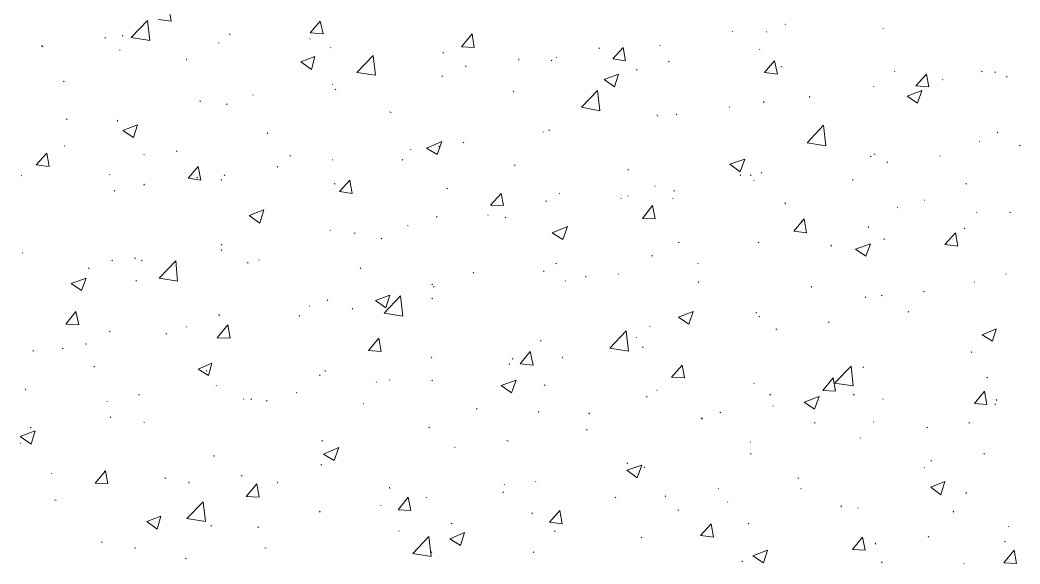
# Model space of a CAD drawing. Header units: millimetres. Extents: x 2928 to 3112, y 1220 to 1280.
# Drawn here: x 2967.337 to 2970.202, y 1244.872 to 1246.43 of the extents above; entities that cross this region are included whole.
import ezdxf

# ---------------------------------------------------------------- set-up
doc = ezdxf.new("R2010")
doc.units = ezdxf.units.MM

msp = doc.modelspace()

# ---------------------------------------------------------------- linework, layer by layer
at = {"color": 92, "linetype": 'Continuous', "lineweight": 13, "true_color": 0x00b800}
for points in [[(2967.77003, 1246.42703), (2967.76336, 1246.46536), (2967.76336, 1246.46536)], [(2967.65503, 1246.38036), (2967.70169, 1246.42869), (2967.70169, 1246.42869)], [(2967.70836, 1246.37203), (2967.70169, 1246.42869), (2967.70169, 1246.42869)], [(2967.73336, 1246.43203), (2967.77003, 1246.42703), (2967.77003, 1246.42703)], [(2968.16837, 1246.39369), (2968.1967, 1246.42703), (2968.1967, 1246.42703)], [(2968.20503, 1246.39036), (2968.1967, 1246.42703), (2968.1967, 1246.42703)], [(2969.53005, 1246.41703), (2969.52839, 1246.41869), (2969.52839, 1246.41869)], [(2967.58169, 1246.37869), (2967.58003, 1246.38036), (2967.58003, 1246.38036)], [(2967.63169, 1246.38369), (2967.63003, 1246.38703), (2967.63003, 1246.38703)], [(2967.65503, 1246.38036), (2967.70836, 1246.37203), (2967.70836, 1246.37203)], [(2967.93836, 1246.38869), (2967.9367, 1246.39036), (2967.9367, 1246.39036)], [(2968.16837, 1246.39369), (2968.20503, 1246.39036), (2968.20503, 1246.39036)], [(2968.60171, 1246.35369), (2968.63171, 1246.39036), (2968.63171, 1246.39036)], [(2968.63837, 1246.35203), (2968.63171, 1246.39036), (2968.63171, 1246.39036)], [(2969.37838, 1246.39703), (2969.37672, 1246.39869), (2969.37672, 1246.39869)], [(2969.47672, 1246.39536), (2969.47505, 1246.39703), (2969.47505, 1246.39703)], [(2969.81006, 1246.40536), (2969.80839, 1246.40703), (2969.80839, 1246.40703)], [(2967.40169, 1246.35369), (2967.39836, 1246.35703), (2967.39836, 1246.35703)], [(2967.9067, 1246.36369), (2967.90503, 1246.36536), (2967.90503, 1246.36536)], [(2968.16837, 1246.37536), (2968.1667, 1246.37703), (2968.1667, 1246.37703)], [(2968.22837, 1246.35036), (2968.2267, 1246.35203), (2968.2267, 1246.35203)], [(2968.60171, 1246.35369), (2968.63837, 1246.35203), (2968.63837, 1246.35203)], [(2968.99671, 1246.34869), (2968.99505, 1246.35036), (2968.99505, 1246.35036)], [(2969.03505, 1246.31869), (2969.06505, 1246.35203), (2969.06505, 1246.35203)], [(2969.07171, 1246.31369), (2969.06505, 1246.35203), (2969.06505, 1246.35203)], [(2969.17172, 1246.35703), (2969.17005, 1246.35869), (2969.17005, 1246.35869)], [(2967.62336, 1246.34369), (2967.62169, 1246.34536), (2967.62169, 1246.34536)], [(2968.1417, 1246.31036), (2968.1817, 1246.32536), (2968.1817, 1246.32536)], [(2968.1717, 1246.28869), (2968.1817, 1246.32536), (2968.1817, 1246.32536)], [(2968.3017, 1246.28036), (2968.34837, 1246.32869), (2968.34837, 1246.32869)], [(2968.35504, 1246.27203), (2968.34837, 1246.32869), (2968.34837, 1246.32869)], [(2968.55004, 1246.33536), (2968.54837, 1246.33703), (2968.54837, 1246.33703)], [(2968.87504, 1246.32203), (2968.87338, 1246.32369), (2968.87338, 1246.32369)], [(2969.45672, 1246.34536), (2969.45505, 1246.34703), (2969.45505, 1246.34703)], [(2967.81503, 1246.31536), (2967.81336, 1246.31869), (2967.81336, 1246.31869)], [(2968.1417, 1246.31036), (2968.1717, 1246.28869), (2968.1717, 1246.28869)], [(2968.61504, 1246.29703), (2968.61337, 1246.29869), (2968.61337, 1246.29869)], [(2968.76671, 1246.31536), (2968.76504, 1246.31869), (2968.76504, 1246.31869)], [(2968.86004, 1246.31369), (2968.85838, 1246.31536), (2968.85838, 1246.31536)], [(2969.03505, 1246.31869), (2969.07171, 1246.31369), (2969.07171, 1246.31369)], [(2969.19672, 1246.31036), (2969.19505, 1246.31203), (2969.19505, 1246.31203)], [(2969.47005, 1246.28036), (2969.49839, 1246.31369), (2969.49839, 1246.31369)], [(2969.50672, 1246.27536), (2969.49839, 1246.31369), (2969.49839, 1246.31369)], [(2969.52005, 1246.29536), (2969.51672, 1246.29703), (2969.51672, 1246.29703)], [(2968.3017, 1246.28036), (2968.35504, 1246.27203), (2968.35504, 1246.27203)], [(2968.54671, 1246.26869), (2968.54504, 1246.27036), (2968.54504, 1246.27036)], [(2969.01005, 1246.26036), (2969.05171, 1246.27536), (2969.05171, 1246.27536)], [(2969.04005, 1246.23869), (2969.05171, 1246.27536), (2969.05171, 1246.27536)], [(2969.10505, 1246.28703), (2969.10338, 1246.28869), (2969.10338, 1246.28869)], [(2969.47005, 1246.28036), (2969.50672, 1246.27536), (2969.50672, 1246.27536)], [(2969.84339, 1246.28203), (2969.84172, 1246.28369), (2969.84172, 1246.28369)], [(2969.90339, 1246.24203), (2969.93339, 1246.27536), (2969.93339, 1246.27536)], [(2969.94006, 1246.23869), (2969.93339, 1246.27536), (2969.93339, 1246.27536)], [(2970.09339, 1246.28203), (2970.09173, 1246.28369), (2970.09173, 1246.28369)], [(2970.13173, 1246.28036), (2970.13006, 1246.28203), (2970.13006, 1246.28203)], [(2970.16506, 1246.26703), (2970.1634, 1246.26869), (2970.1634, 1246.26869)], [(2967.46336, 1246.25369), (2967.46169, 1246.25536), (2967.46169, 1246.25536)], [(2968.23337, 1246.24536), (2968.2317, 1246.24703), (2968.2317, 1246.24703)], [(2969.01005, 1246.26036), (2969.04005, 1246.23869), (2969.04005, 1246.23869)], [(2969.78339, 1246.23869), (2969.78172, 1246.24036), (2969.78172, 1246.24036)], [(2969.90339, 1246.24203), (2969.94006, 1246.23869), (2969.94006, 1246.23869)], [(2969.98173, 1246.25869), (2969.98006, 1246.26036), (2969.98006, 1246.26036)], [(2968.00503, 1246.21536), (2968.00337, 1246.21703), (2968.00337, 1246.21703)], [(2968.2417, 1246.23036), (2968.24004, 1246.23203), (2968.24004, 1246.23203)], [(2968.75171, 1246.22369), (2968.75004, 1246.22703), (2968.75004, 1246.22703)], [(2968.94505, 1246.18036), (2968.99171, 1246.22869), (2968.99171, 1246.22869)], [(2968.99838, 1246.17036), (2968.99171, 1246.22869), (2968.99171, 1246.22869)], [(2969.60005, 1246.20869), (2969.59839, 1246.21203), (2969.59839, 1246.21203)], [(2969.87839, 1246.21203), (2969.92006, 1246.22869), (2969.92006, 1246.22869)], [(2969.87839, 1246.21203), (2969.90839, 1246.19202), (2969.90839, 1246.19202)], [(2969.90839, 1246.19202), (2969.92006, 1246.22869), (2969.92006, 1246.22869)], [(2967.85336, 1246.19703), (2967.8517, 1246.19869), (2967.8517, 1246.19869)], [(2967.93003, 1246.18869), (2967.92836, 1246.19036), (2967.92836, 1246.19036)], [(2968.94505, 1246.18036), (2968.99838, 1246.17036), (2968.99838, 1246.17036)], [(2969.37005, 1246.18036), (2969.36838, 1246.18202), (2969.36838, 1246.18202)], [(2969.46839, 1246.19369), (2969.46672, 1246.19703), (2969.46672, 1246.19703)], [(2968.40004, 1246.16536), (2968.3967, 1246.16702), (2968.3967, 1246.16702)], [(2969.16338, 1246.15536), (2969.16172, 1246.15869), (2969.16172, 1246.15869)], [(2969.21838, 1246.15869), (2969.21672, 1246.16036), (2969.21672, 1246.16036)], [(2967.47169, 1246.14536), (2967.47002, 1246.14702), (2967.47002, 1246.14702)], [(2967.61669, 1246.14036), (2967.61503, 1246.14369), (2967.61503, 1246.14369)], [(2967.63169, 1246.11369), (2967.67336, 1246.13036), (2967.67336, 1246.13036)], [(2967.66169, 1246.09369), (2967.67336, 1246.13036), (2967.67336, 1246.13036)], [(2969.59172, 1246.07869), (2969.63839, 1246.12869), (2969.63839, 1246.12869)], [(2969.64506, 1246.07036), (2969.63839, 1246.12869), (2969.63839, 1246.12869)], [(2967.63169, 1246.11369), (2967.66169, 1246.09369), (2967.66169, 1246.09369)], [(2968.0467, 1246.10536), (2968.04503, 1246.10702), (2968.04503, 1246.10702)], [(2968.83671, 1246.10869), (2968.83504, 1246.11036), (2968.83504, 1246.11036)], [(2968.85338, 1246.11369), (2968.85171, 1246.11536), (2968.85171, 1246.11536)], [(2970.1384, 1246.10702), (2970.13673, 1246.10869), (2970.13673, 1246.10869)], [(2967.46502, 1246.06869), (2967.46336, 1246.07036), (2967.46336, 1246.07036)], [(2968.50171, 1246.06369), (2968.54504, 1246.08202), (2968.54504, 1246.08202)], [(2968.50171, 1246.06369), (2968.53171, 1246.04536), (2968.53171, 1246.04536)], [(2968.53171, 1246.04536), (2968.54504, 1246.08202), (2968.54504, 1246.08202)], [(2968.53837, 1246.06702), (2968.53671, 1246.06869), (2968.53671, 1246.06869)], [(2968.60837, 1246.07869), (2968.60671, 1246.08036), (2968.60671, 1246.08036)], [(2969.59172, 1246.07869), (2969.64506, 1246.07036), (2969.64506, 1246.07036)], [(2970.08673, 1246.08202), (2970.08506, 1246.08369), (2970.08506, 1246.08369)], [(2970.20173, 1246.07036), (2970.20006, 1246.07202), (2970.20006, 1246.07202)], [(2967.38336, 1246.01536), (2967.41336, 1246.04869), (2967.41336, 1246.04869)], [(2967.42002, 1246.01036), (2967.41336, 1246.04869), (2967.41336, 1246.04869)], [(2967.69336, 1246.04369), (2967.69169, 1246.04536), (2967.69169, 1246.04536)], [(2967.7867, 1246.05369), (2967.78503, 1246.05536), (2967.78503, 1246.05536)], [(2968.1117, 1246.04036), (2968.11003, 1246.04202), (2968.11003, 1246.04202)], [(2968.4567, 1246.05869), (2968.45504, 1246.06036), (2968.45504, 1246.06036)], [(2969.77506, 1246.03869), (2969.77339, 1246.04036), (2969.77339, 1246.04036)], [(2969.78672, 1246.04536), (2969.78339, 1246.04702), (2969.78339, 1246.04702)], [(2969.97339, 1246.04036), (2969.97173, 1246.04202), (2969.97173, 1246.04202)], [(2967.38336, 1246.01536), (2967.42002, 1246.01036), (2967.42002, 1246.01036)], [(2967.81836, 1245.97702), (2967.8467, 1246.01036), (2967.8467, 1246.01036)], [(2967.85503, 1245.97202), (2967.8467, 1246.01036), (2967.8467, 1246.01036)], [(2968.07503, 1246.00869), (2968.07337, 1246.01036), (2968.07337, 1246.01036)], [(2968.23337, 1246.02869), (2968.2317, 1246.03036), (2968.2317, 1246.03036)], [(2968.43337, 1246.02869), (2968.4317, 1246.03036), (2968.4317, 1246.03036)], [(2968.75504, 1246.01369), (2968.75338, 1246.01536), (2968.75338, 1246.01536)], [(2969.37005, 1246.01702), (2969.41339, 1246.03202), (2969.41339, 1246.03202)], [(2969.37005, 1246.01702), (2969.40005, 1245.99536), (2969.40005, 1245.99536)], [(2969.40005, 1245.99536), (2969.41339, 1246.03202), (2969.41339, 1246.03202)], [(2969.82172, 1246.02202), (2969.82006, 1246.02369), (2969.82006, 1246.02369)], [(2967.34169, 1245.98369), (2967.34002, 1245.98536), (2967.34002, 1245.98536)], [(2967.59336, 1245.98702), (2967.59169, 1245.98869), (2967.59169, 1245.98869)], [(2967.84503, 1245.97869), (2967.84336, 1245.98036), (2967.84336, 1245.98036)], [(2967.92336, 1245.98536), (2967.9217, 1245.98702), (2967.9217, 1245.98702)], [(2969.08005, 1246.00036), (2969.07838, 1246.00202), (2969.07838, 1246.00202)], [(2969.40172, 1245.98536), (2969.40005, 1245.98702), (2969.40005, 1245.98702)], [(2969.43172, 1245.98536), (2969.43005, 1245.98702), (2969.43005, 1245.98702)], [(2969.46172, 1245.99202), (2969.46005, 1245.99369), (2969.46005, 1245.99369)], [(2967.69336, 1245.95702), (2967.69169, 1245.96035), (2967.69169, 1245.96035)], [(2967.81836, 1245.97702), (2967.85503, 1245.97202), (2967.85503, 1245.97202)], [(2967.91503, 1245.97202), (2967.91336, 1245.97369), (2967.91336, 1245.97369)], [(2968.24004, 1245.96035), (2968.2367, 1245.96202), (2968.2367, 1245.96202)], [(2968.2517, 1245.93869), (2968.2817, 1245.97202), (2968.2817, 1245.97202)], [(2968.28837, 1245.93369), (2968.2817, 1245.97202), (2968.2817, 1245.97202)], [(2969.15671, 1245.95369), (2969.15505, 1245.95535), (2969.15505, 1245.95535)], [(2969.44005, 1245.97036), (2969.43839, 1245.97202), (2969.43839, 1245.97202)], [(2969.72339, 1245.97202), (2969.72172, 1245.97369), (2969.72172, 1245.97369)], [(2970.04839, 1245.96035), (2970.04673, 1245.96202), (2970.04673, 1245.96202)], [(2967.60836, 1245.94035), (2967.60669, 1245.94202), (2967.60669, 1245.94202)], [(2968.2517, 1245.93869), (2968.28837, 1245.93369), (2968.28837, 1245.93369)], [(2968.56171, 1245.94702), (2968.56004, 1245.94869), (2968.56004, 1245.94869)], [(2968.68504, 1245.90035), (2968.71504, 1245.93369), (2968.71504, 1245.93369)], [(2968.72171, 1245.89869), (2968.71504, 1245.93369), (2968.71504, 1245.93369)], [(2968.88338, 1245.93202), (2968.88171, 1245.93369), (2968.88171, 1245.93369)], [(2969.06005, 1245.91869), (2969.05838, 1245.92035), (2969.05838, 1245.92035)], [(2969.08005, 1245.92535), (2969.07838, 1245.92702), (2969.07838, 1245.92702)], [(2969.20838, 1245.91869), (2969.20672, 1245.92035), (2969.20672, 1245.92035)], [(2969.21172, 1245.94035), (2969.21005, 1245.94202), (2969.21005, 1245.94202)], [(2968.68504, 1245.90035), (2968.72171, 1245.89869), (2968.72171, 1245.89869)], [(2968.84504, 1245.91035), (2968.84338, 1245.91202), (2968.84338, 1245.91202)], [(2969.12005, 1245.86202), (2969.14838, 1245.89869), (2969.14838, 1245.89869)], [(2969.15671, 1245.86035), (2969.14838, 1245.89869), (2969.14838, 1245.89869)], [(2969.53005, 1245.90369), (2969.52839, 1245.90702), (2969.52839, 1245.90702)], [(2969.85172, 1245.89202), (2969.85006, 1245.89369), (2969.85006, 1245.89369)], [(2969.92839, 1245.91369), (2969.92673, 1245.91535), (2969.92673, 1245.91535)], [(2967.99336, 1245.87035), (2968.03503, 1245.88702), (2968.03503, 1245.88702)], [(2967.99336, 1245.87035), (2968.02337, 1245.84869), (2968.02337, 1245.84869)], [(2968.02337, 1245.84869), (2968.03503, 1245.88702), (2968.03503, 1245.88702)], [(2968.53171, 1245.86535), (2968.53004, 1245.86702), (2968.53004, 1245.86702)], [(2968.67837, 1245.87035), (2968.67671, 1245.87202), (2968.67671, 1245.87202)], [(2968.72838, 1245.86369), (2968.72671, 1245.86535), (2968.72671, 1245.86535)], [(2970.07839, 1245.87869), (2970.07673, 1245.88035), (2970.07673, 1245.88035)], [(2970.17506, 1245.87869), (2970.17173, 1245.88035), (2970.17173, 1245.88035)], [(2968.44837, 1245.84035), (2968.4467, 1245.84202), (2968.4467, 1245.84202)], [(2968.86171, 1245.82035), (2968.90504, 1245.83869), (2968.90504, 1245.83869)], [(2968.89171, 1245.80202), (2968.90504, 1245.83869), (2968.90504, 1245.83869)], [(2969.12005, 1245.86202), (2969.15671, 1245.86035), (2969.15671, 1245.86035)], [(2969.55339, 1245.82535), (2969.58339, 1245.86035), (2969.58339, 1245.86035)], [(2969.57672, 1245.85369), (2969.57505, 1245.85535), (2969.57505, 1245.85535)], [(2969.59005, 1245.82035), (2969.58339, 1245.86035), (2969.58339, 1245.86035)], [(2969.76839, 1245.83535), (2969.76672, 1245.83869), (2969.76672, 1245.83869)], [(2968.2267, 1245.82702), (2968.22503, 1245.82869), (2968.22503, 1245.82869)], [(2968.2967, 1245.81869), (2968.29504, 1245.82035), (2968.29504, 1245.82035)], [(2968.86171, 1245.82035), (2968.89171, 1245.80202), (2968.89171, 1245.80202)], [(2969.55339, 1245.82535), (2969.59005, 1245.82035), (2969.59005, 1245.82035)], [(2969.98673, 1245.78702), (2970.01673, 1245.82035), (2970.01673, 1245.82035)], [(2970.02339, 1245.78202), (2970.01673, 1245.82035), (2970.01673, 1245.82035)], [(2970.04339, 1245.83202), (2970.04173, 1245.83369), (2970.04173, 1245.83369)], [(2967.91503, 1245.78535), (2967.91336, 1245.78702), (2967.91336, 1245.78702)], [(2968.37337, 1245.80369), (2968.3717, 1245.80535), (2968.3717, 1245.80535)], [(2969.22505, 1245.79202), (2969.22338, 1245.79369), (2969.22338, 1245.79369)], [(2969.45339, 1245.79202), (2969.45172, 1245.79369), (2969.45172, 1245.79369)], [(2969.66172, 1245.78202), (2969.66006, 1245.78535), (2969.66006, 1245.78535)], [(2969.73006, 1245.77369), (2969.77339, 1245.78869), (2969.77339, 1245.78869)], [(2969.76006, 1245.75369), (2969.77339, 1245.78869), (2969.77339, 1245.78869)], [(2969.81339, 1245.80202), (2969.81172, 1245.80369), (2969.81172, 1245.80369)], [(2969.98673, 1245.78702), (2970.02339, 1245.78202), (2970.02339, 1245.78202)], [(2967.34502, 1245.76202), (2967.34336, 1245.76369), (2967.34336, 1245.76369)], [(2967.66836, 1245.74702), (2967.66503, 1245.74869), (2967.66503, 1245.74869)], [(2967.91503, 1245.77035), (2967.91336, 1245.77202), (2967.91336, 1245.77202)], [(2969.14838, 1245.75369), (2969.14671, 1245.75535), (2969.14671, 1245.75535)], [(2969.73006, 1245.77369), (2969.76006, 1245.75369), (2969.76006, 1245.75369)], [(2967.53503, 1245.71868), (2967.53336, 1245.72035), (2967.53336, 1245.72035)], [(2967.60169, 1245.74035), (2967.60003, 1245.74202), (2967.60003, 1245.74202)], [(2967.68669, 1245.74035), (2967.68503, 1245.74202), (2967.68503, 1245.74202)], [(2967.73503, 1245.69035), (2967.78336, 1245.74035), (2967.78336, 1245.74035)], [(2967.78836, 1245.68202), (2967.78336, 1245.74035), (2967.78336, 1245.74035)], [(2967.99003, 1245.73369), (2967.98836, 1245.73535), (2967.98836, 1245.73535)], [(2968.0217, 1245.74202), (2968.02003, 1245.74369), (2968.02003, 1245.74369)], [(2968.31337, 1245.71868), (2968.3117, 1245.72035), (2968.3117, 1245.72035)], [(2968.87338, 1245.73202), (2968.87171, 1245.73369), (2968.87171, 1245.73369)], [(2969.28005, 1245.73202), (2969.27838, 1245.73369), (2969.27838, 1245.73369)], [(2968.63671, 1245.70535), (2968.63504, 1245.70702), (2968.63504, 1245.70702)], [(2968.83838, 1245.71035), (2968.83671, 1245.71202), (2968.83671, 1245.71202)], [(2968.95838, 1245.69368), (2968.95671, 1245.69535), (2968.95671, 1245.69535)], [(2969.05171, 1245.70202), (2969.05005, 1245.70368), (2969.05005, 1245.70368)], [(2970.16173, 1245.70202), (2970.16006, 1245.70368), (2970.16006, 1245.70368)], [(2967.48336, 1245.67535), (2967.52669, 1245.69035), (2967.52669, 1245.69035)], [(2967.48336, 1245.67535), (2967.51336, 1245.65535), (2967.51336, 1245.65535)], [(2967.51336, 1245.65535), (2967.52669, 1245.69035), (2967.52669, 1245.69035)], [(2967.67003, 1245.68202), (2967.66836, 1245.68368), (2967.66836, 1245.68368)], [(2967.73503, 1245.69035), (2967.78836, 1245.68202), (2967.78836, 1245.68202)], [(2968.51837, 1245.67202), (2968.51671, 1245.67368), (2968.51671, 1245.67368)], [(2968.52337, 1245.66535), (2968.52171, 1245.66702), (2968.52171, 1245.66702)], [(2968.90004, 1245.68202), (2968.89838, 1245.68368), (2968.89838, 1245.68368)], [(2969.28172, 1245.67868), (2969.28005, 1245.68035), (2969.28005, 1245.68035)], [(2969.60505, 1245.66535), (2969.60339, 1245.66702), (2969.60339, 1245.66702)], [(2970.07173, 1245.67868), (2970.07006, 1245.68035), (2970.07006, 1245.68035)], [(2968.35504, 1245.62702), (2968.3967, 1245.64202), (2968.3967, 1245.64202)], [(2968.38004, 1245.59035), (2968.4267, 1245.64035), (2968.4267, 1245.64035)], [(2968.38504, 1245.60535), (2968.3967, 1245.64202), (2968.3967, 1245.64202)], [(2968.43337, 1245.58202), (2968.4267, 1245.64035), (2968.4267, 1245.64035)], [(2969.76006, 1245.63535), (2969.75839, 1245.63702), (2969.75839, 1245.63702)], [(2969.80672, 1245.64035), (2969.80506, 1245.64202), (2969.80506, 1245.64202)], [(2969.92673, 1245.65202), (2969.92506, 1245.65368), (2969.92506, 1245.65368)], [(2968.1667, 1245.61035), (2968.16503, 1245.61202), (2968.16503, 1245.61202)], [(2968.21837, 1245.62702), (2968.2167, 1245.62868), (2968.2167, 1245.62868)], [(2968.35504, 1245.62702), (2968.38504, 1245.60535), (2968.38504, 1245.60535)], [(2968.51837, 1245.63202), (2968.51671, 1245.63368), (2968.51671, 1245.63368)], [(2967.46836, 1245.55868), (2967.49669, 1245.59535), (2967.49669, 1245.59535)], [(2967.50502, 1245.55702), (2967.49669, 1245.59535), (2967.49669, 1245.59535)], [(2967.90836, 1245.58368), (2967.9067, 1245.58702), (2967.9067, 1245.58702)], [(2968.13837, 1245.58202), (2968.1367, 1245.58368), (2968.1367, 1245.58368)], [(2968.29004, 1245.60202), (2968.28837, 1245.60368), (2968.28837, 1245.60368)], [(2968.38004, 1245.59035), (2968.43337, 1245.58202), (2968.43337, 1245.58202)], [(2969.22338, 1245.57868), (2969.26505, 1245.59535), (2969.26505, 1245.59535)], [(2969.22338, 1245.57868), (2969.25338, 1245.55868), (2969.25338, 1245.55868)], [(2969.25338, 1245.55868), (2969.26505, 1245.59535), (2969.26505, 1245.59535)], [(2969.44672, 1245.59035), (2969.44505, 1245.59202), (2969.44505, 1245.59202)], [(2969.45505, 1245.58035), (2969.45339, 1245.58202), (2969.45339, 1245.58202)], [(2969.88339, 1245.59368), (2969.88173, 1245.59535), (2969.88173, 1245.59535)], [(2967.46836, 1245.55868), (2967.50502, 1245.55702), (2967.50502, 1245.55702)], [(2967.81503, 1245.55035), (2967.81336, 1245.55202), (2967.81336, 1245.55202)], [(2967.9017, 1245.52035), (2967.9317, 1245.55702), (2967.9317, 1245.55702)], [(2967.93836, 1245.51868), (2967.9317, 1245.55702), (2967.9317, 1245.55702)], [(2969.14171, 1245.55202), (2969.14005, 1245.55368), (2969.14005, 1245.55368)], [(2969.65506, 1245.56368), (2969.65339, 1245.56535), (2969.65339, 1245.56535)], [(2967.59503, 1245.53702), (2967.59336, 1245.53868), (2967.59336, 1245.53868)], [(2967.75669, 1245.53035), (2967.75503, 1245.53368), (2967.75503, 1245.53368)], [(2967.9017, 1245.52035), (2967.93836, 1245.51868), (2967.93836, 1245.51868)], [(2969.02671, 1245.49035), (2969.07338, 1245.54035), (2969.07338, 1245.54035)], [(2969.08005, 1245.48201), (2969.07338, 1245.54035), (2969.07338, 1245.54035)], [(2969.10338, 1245.52035), (2969.10171, 1245.52202), (2969.10171, 1245.52202)], [(2969.50505, 1245.54368), (2969.50172, 1245.54535), (2969.50172, 1245.54535)], [(2970.09339, 1245.52868), (2970.1334, 1245.54535), (2970.1334, 1245.54535)], [(2970.09339, 1245.52868), (2970.1234, 1245.51035), (2970.1234, 1245.51035)], [(2970.1234, 1245.51035), (2970.1334, 1245.54535), (2970.1334, 1245.54535)], [(2967.52669, 1245.50035), (2967.52502, 1245.50368), (2967.52502, 1245.50368)], [(2968.33504, 1245.48368), (2968.36504, 1245.51868), (2968.36504, 1245.51868)], [(2968.3717, 1245.48035), (2968.36504, 1245.51868), (2968.36504, 1245.51868)], [(2968.83004, 1245.51035), (2968.82838, 1245.51202), (2968.82838, 1245.51202)], [(2969.12171, 1245.49201), (2969.12005, 1245.49368), (2969.12005, 1245.49368)], [(2967.37502, 1245.48201), (2967.37336, 1245.48368), (2967.37336, 1245.48368)], [(2967.46002, 1245.48868), (2967.45836, 1245.49035), (2967.45836, 1245.49035)], [(2968.33504, 1245.48368), (2968.3717, 1245.48035), (2968.3717, 1245.48035)], [(2968.51671, 1245.46201), (2968.51504, 1245.46535), (2968.51504, 1245.46535)], [(2968.77004, 1245.44535), (2968.79838, 1245.48035), (2968.79838, 1245.48035)], [(2968.80671, 1245.44201), (2968.79838, 1245.48035), (2968.79838, 1245.48035)], [(2968.89171, 1245.46201), (2968.89004, 1245.46535), (2968.89004, 1245.46535)], [(2969.02671, 1245.49035), (2969.08005, 1245.48201), (2969.08005, 1245.48201)], [(2970.06339, 1245.47701), (2970.06173, 1245.48035), (2970.06173, 1245.48035)], [(2967.55003, 1245.43701), (2967.54836, 1245.43868), (2967.54836, 1245.43868)], [(2967.8467, 1245.43035), (2967.8867, 1245.44701), (2967.8867, 1245.44701)], [(2967.8767, 1245.41201), (2967.8867, 1245.44701), (2967.8867, 1245.44701)], [(2968.74004, 1245.44368), (2968.73838, 1245.44535), (2968.73838, 1245.44535)], [(2968.74838, 1245.45868), (2968.74671, 1245.46035), (2968.74671, 1245.46035)], [(2968.77004, 1245.44535), (2968.80671, 1245.44201), (2968.80671, 1245.44201)], [(2969.20338, 1245.40701), (2969.23338, 1245.44201), (2969.23338, 1245.44201)], [(2969.24005, 1245.40535), (2969.23338, 1245.44201), (2969.23338, 1245.44201)], [(2969.67006, 1245.39035), (2969.71839, 1245.43868), (2969.71839, 1245.43868)], [(2969.72339, 1245.38201), (2969.71839, 1245.43868), (2969.71839, 1245.43868)], [(2969.75339, 1245.43535), (2969.75172, 1245.43701), (2969.75172, 1245.43701)], [(2967.8467, 1245.43035), (2967.8767, 1245.41201), (2967.8767, 1245.41201)], [(2967.8717, 1245.42368), (2967.87003, 1245.42701), (2967.87003, 1245.42701)], [(2968.1967, 1245.41201), (2968.19503, 1245.41368), (2968.19503, 1245.41368)], [(2968.2117, 1245.42368), (2968.21003, 1245.42701), (2968.21003, 1245.42701)], [(2969.20338, 1245.40701), (2969.24005, 1245.40535), (2969.24005, 1245.40535)], [(2969.63672, 1245.36868), (2969.66672, 1245.40535), (2969.66672, 1245.40535)], [(2969.67339, 1245.36701), (2969.66672, 1245.40535), (2969.66672, 1245.40535)], [(2970.1084, 1245.40535), (2970.10673, 1245.40701), (2970.10673, 1245.40701)], [(2967.90003, 1245.38201), (2967.89836, 1245.38368), (2967.89836, 1245.38368)], [(2968.35837, 1245.39201), (2968.3567, 1245.39368), (2968.3567, 1245.39368)], [(2968.3967, 1245.39868), (2968.39504, 1245.40035), (2968.39504, 1245.40035)], [(2968.51837, 1245.39701), (2968.51671, 1245.39868), (2968.51671, 1245.39868)], [(2968.71504, 1245.38368), (2968.75838, 1245.39868), (2968.75838, 1245.39868)], [(2968.71504, 1245.38368), (2968.74504, 1245.36201), (2968.74504, 1245.36201)], [(2968.74504, 1245.36201), (2968.75838, 1245.39868), (2968.75838, 1245.39868)], [(2968.84171, 1245.38368), (2968.83838, 1245.38535), (2968.83838, 1245.38535)], [(2969.44005, 1245.38868), (2969.43839, 1245.39035), (2969.43839, 1245.39035)], [(2969.67006, 1245.39035), (2969.72339, 1245.38201), (2969.72339, 1245.38201)], [(2967.35336, 1245.37035), (2967.35169, 1245.37368), (2967.35169, 1245.37368)], [(2967.67836, 1245.35535), (2967.67669, 1245.35868), (2967.67669, 1245.35868)], [(2968.13003, 1245.36201), (2968.12837, 1245.36368), (2968.12837, 1245.36368)], [(2969.13338, 1245.35035), (2969.13171, 1245.35201), (2969.13171, 1245.35201)], [(2969.16338, 1245.36868), (2969.16172, 1245.37035), (2969.16172, 1245.37035)], [(2969.48672, 1245.35535), (2969.48505, 1245.35868), (2969.48505, 1245.35868)], [(2969.58339, 1245.33535), (2969.62672, 1245.35201), (2969.62672, 1245.35201)], [(2969.61339, 1245.31535), (2969.62672, 1245.35201), (2969.62672, 1245.35201)], [(2969.63672, 1245.36868), (2969.67339, 1245.36701), (2969.67339, 1245.36701)], [(2969.72672, 1245.35535), (2969.72506, 1245.35868), (2969.72506, 1245.35868)], [(2970.07173, 1245.33201), (2970.10006, 1245.36701), (2970.10006, 1245.36701)], [(2970.10673, 1245.32868), (2970.10006, 1245.36701), (2970.10006, 1245.36701)], [(2967.58669, 1245.33701), (2967.58503, 1245.33868), (2967.58503, 1245.33868)], [(2967.97836, 1245.34368), (2967.9767, 1245.34535), (2967.9767, 1245.34535)], [(2968.00003, 1245.34368), (2967.99837, 1245.34535), (2967.99837, 1245.34535)], [(2968.04503, 1245.33868), (2968.04337, 1245.34035), (2968.04337, 1245.34035)], [(2968.3217, 1245.33035), (2968.32004, 1245.33201), (2968.32004, 1245.33201)], [(2969.49505, 1245.32368), (2969.49339, 1245.32535), (2969.49339, 1245.32535)], [(2969.58339, 1245.33535), (2969.61339, 1245.31535), (2969.61339, 1245.31535)], [(2969.81006, 1245.34368), (2969.80839, 1245.34535), (2969.80839, 1245.34535)], [(2970.07173, 1245.33201), (2970.10673, 1245.32868), (2970.10673, 1245.32868)], [(2970.13173, 1245.32868), (2970.13006, 1245.33035), (2970.13006, 1245.33035)], [(2970.13506, 1245.34035), (2970.1334, 1245.34368), (2970.1334, 1245.34368)], [(2967.59669, 1245.29201), (2967.59503, 1245.29368), (2967.59503, 1245.29368)], [(2968.64671, 1245.31535), (2968.64504, 1245.31701), (2968.64504, 1245.31701)], [(2968.82338, 1245.30701), (2968.82171, 1245.30868), (2968.82171, 1245.30868)], [(2968.96838, 1245.30201), (2968.96671, 1245.30535), (2968.96671, 1245.30535)], [(2969.29172, 1245.28701), (2969.28838, 1245.29035), (2969.28838, 1245.29035)], [(2969.34505, 1245.30535), (2969.34172, 1245.30701), (2969.34172, 1245.30701)], [(2967.36836, 1245.26201), (2967.36669, 1245.26368), (2967.36669, 1245.26368)], [(2967.69336, 1245.27701), (2967.69169, 1245.27868), (2967.69169, 1245.27868)], [(2968.51004, 1245.26201), (2968.50837, 1245.26368), (2968.50837, 1245.26368)], [(2969.61505, 1245.27535), (2969.61339, 1245.27701), (2969.61339, 1245.27701)], [(2969.78339, 1245.27868), (2969.78172, 1245.28035), (2969.78172, 1245.28035)], [(2969.93673, 1245.26201), (2969.93506, 1245.26368), (2969.93506, 1245.26368)], [(2970.05673, 1245.27535), (2970.05506, 1245.27701), (2970.05506, 1245.27701)], [(2967.33669, 1245.23701), (2967.38002, 1245.25368), (2967.38002, 1245.25368)], [(2967.33669, 1245.23701), (2967.36836, 1245.21534), (2967.36836, 1245.21534)], [(2967.36836, 1245.21534), (2967.38002, 1245.25368), (2967.38002, 1245.25368)], [(2968.96171, 1245.25534), (2968.96005, 1245.25701), (2968.96005, 1245.25701)], [(2969.74506, 1245.23201), (2969.74339, 1245.23368), (2969.74339, 1245.23368)], [(2967.33836, 1245.21701), (2967.33669, 1245.21868), (2967.33669, 1245.21868)], [(2968.20337, 1245.22368), (2968.2017, 1245.22534), (2968.2017, 1245.22534)], [(2968.2067, 1245.18701), (2968.25004, 1245.20534), (2968.25004, 1245.20534)], [(2968.2367, 1245.16868), (2968.25004, 1245.20534), (2968.25004, 1245.20534)], [(2968.58337, 1245.20534), (2968.58171, 1245.20701), (2968.58171, 1245.20701)], [(2968.73504, 1245.22368), (2968.73171, 1245.22534), (2968.73171, 1245.22534)], [(2969.43005, 1245.22034), (2969.42839, 1245.22201), (2969.42839, 1245.22201)], [(2967.89336, 1245.18034), (2967.8917, 1245.18368), (2967.8917, 1245.18368)], [(2968.2067, 1245.18701), (2968.2367, 1245.16868), (2968.2367, 1245.16868)], [(2969.43172, 1245.18701), (2969.43005, 1245.18868), (2969.43005, 1245.18868)], [(2970.10006, 1245.18701), (2970.0984, 1245.18868), (2970.0984, 1245.18868)], [(2968.2017, 1245.15534), (2968.19837, 1245.15701), (2968.19837, 1245.15701)], [(2969.07838, 1245.16034), (2969.07505, 1245.16201), (2969.07505, 1245.16201)], [(2969.07505, 1245.14034), (2969.11838, 1245.15534), (2969.11838, 1245.15534)], [(2969.10505, 1245.11868), (2969.11838, 1245.15534), (2969.11838, 1245.15534)], [(2969.12671, 1245.14868), (2969.12505, 1245.15034), (2969.12505, 1245.15034)], [(2969.92839, 1245.14701), (2969.92673, 1245.14868), (2969.92673, 1245.14868)], [(2969.94839, 1245.16701), (2969.94673, 1245.16868), (2969.94673, 1245.16868)], [(2967.42836, 1245.13034), (2967.42669, 1245.13201), (2967.42669, 1245.13201)], [(2967.55169, 1245.10368), (2967.58169, 1245.13868), (2967.58169, 1245.13868)], [(2967.58003, 1245.13701), (2967.57836, 1245.13868), (2967.57836, 1245.13868)], [(2967.58836, 1245.10201), (2967.58169, 1245.13868), (2967.58169, 1245.13868)], [(2967.75336, 1245.11701), (2967.75169, 1245.11868), (2967.75169, 1245.11868)], [(2967.97336, 1245.12368), (2967.97003, 1245.12534), (2967.97003, 1245.12534)], [(2969.07505, 1245.14034), (2969.10505, 1245.11868), (2969.10505, 1245.11868)], [(2969.56672, 1245.11701), (2969.56505, 1245.11868), (2969.56505, 1245.11868)], [(2967.55169, 1245.10368), (2967.58836, 1245.10201), (2967.58836, 1245.10201)], [(2967.8217, 1245.10368), (2967.82003, 1245.10701), (2967.82003, 1245.10701)], [(2967.98503, 1245.06534), (2968.01503, 1245.10201), (2968.01503, 1245.10201)], [(2968.0217, 1245.06368), (2968.01503, 1245.10201), (2968.01503, 1245.10201)], [(2968.07503, 1245.10368), (2968.07337, 1245.10701), (2968.07337, 1245.10701)], [(2968.3967, 1245.08868), (2968.39504, 1245.09201), (2968.39504, 1245.09201)], [(2968.72504, 1245.09868), (2968.72338, 1245.10034), (2968.72338, 1245.10034)], [(2968.81504, 1245.10701), (2968.81338, 1245.10868), (2968.81338, 1245.10868)], [(2969.94673, 1245.09201), (2969.98673, 1245.10868), (2969.98673, 1245.10868)], [(2969.94673, 1245.09201), (2969.97506, 1245.07034), (2969.97506, 1245.07034)], [(2969.97506, 1245.07034), (2969.98673, 1245.10868), (2969.98673, 1245.10868)], [(2967.98503, 1245.06534), (2968.0217, 1245.06368), (2968.0217, 1245.06368)], [(2968.42004, 1245.02701), (2968.44837, 1245.06368), (2968.44837, 1245.06368)], [(2968.4567, 1245.02534), (2968.44837, 1245.06368), (2968.44837, 1245.06368)], [(2968.50171, 1245.06201), (2968.50004, 1245.06368), (2968.50004, 1245.06368)], [(2968.72171, 1245.07701), (2968.72004, 1245.07868), (2968.72004, 1245.07868)], [(2969.04338, 1245.06201), (2969.04171, 1245.06368), (2969.04171, 1245.06368)], [(2969.18672, 1245.06534), (2969.18505, 1245.06701), (2969.18505, 1245.06701)], [(2969.33838, 1245.08701), (2969.33672, 1245.08868), (2969.33672, 1245.08868)], [(2969.57505, 1245.08701), (2969.57339, 1245.08868), (2969.57339, 1245.08868)], [(2970.04839, 1245.07368), (2970.04673, 1245.07701), (2970.04673, 1245.07701)], [(2967.44002, 1245.05368), (2967.43669, 1245.05534), (2967.43669, 1245.05534)], [(2967.81503, 1245.00201), (2967.8617, 1245.05034), (2967.8617, 1245.05034)], [(2967.86836, 1244.99367), (2967.8617, 1245.05034), (2967.8617, 1245.05034)], [(2968.3717, 1245.03868), (2968.37004, 1245.04034), (2968.37004, 1245.04034)], [(2969.36505, 1245.04868), (2969.36338, 1245.05034), (2969.36338, 1245.05034)], [(2969.69006, 1245.03534), (2969.68839, 1245.03868), (2969.68839, 1245.03868)], [(2969.73839, 1245.03201), (2969.73672, 1245.03368), (2969.73672, 1245.03368)], [(2967.70003, 1244.99367), (2967.74003, 1245.00867), (2967.74003, 1245.00867)], [(2967.73003, 1244.97201), (2967.74003, 1245.00867), (2967.74003, 1245.00867)], [(2968.1967, 1245.02034), (2968.19503, 1245.02367), (2968.19503, 1245.02367)], [(2968.42004, 1245.02701), (2968.4567, 1245.02534), (2968.4567, 1245.02534)], [(2968.80504, 1245.01701), (2968.80338, 1245.01867), (2968.80338, 1245.01867)], [(2968.85338, 1244.99201), (2968.88338, 1245.02534), (2968.88338, 1245.02534)], [(2968.89004, 1244.98701), (2968.88338, 1245.02534), (2968.88338, 1245.02534)], [(2969.22338, 1245.02534), (2969.22172, 1245.02701), (2969.22172, 1245.02701)], [(2970.01173, 1245.02034), (2970.01006, 1245.02367), (2970.01006, 1245.02367)], [(2967.70003, 1244.99367), (2967.73003, 1244.97201), (2967.73003, 1244.97201)], [(2967.81503, 1245.00201), (2967.86836, 1244.99367), (2967.86836, 1244.99367)], [(2967.88503, 1244.98034), (2967.88336, 1244.98201), (2967.88336, 1244.98201)], [(2968.02003, 1244.97701), (2968.01837, 1244.97867), (2968.01837, 1244.97867)], [(2968.57504, 1244.98701), (2968.57171, 1244.98867), (2968.57171, 1244.98867)], [(2968.85338, 1244.99201), (2968.89004, 1244.98701), (2968.89004, 1244.98701)], [(2969.28672, 1244.95367), (2969.31672, 1244.98701), (2969.31672, 1244.98701)], [(2969.32338, 1244.94867), (2969.31672, 1244.98701), (2969.31672, 1244.98701)], [(2969.42505, 1244.98701), (2969.42339, 1244.98867), (2969.42339, 1244.98867)], [(2970.17006, 1244.97867), (2970.1684, 1244.98034), (2970.1684, 1244.98034)], [(2968.42337, 1244.96534), (2968.4217, 1244.96701), (2968.4217, 1244.96701)], [(2968.46171, 1244.90201), (2968.50837, 1244.95034), (2968.50837, 1244.95034)], [(2968.51504, 1244.89367), (2968.50837, 1244.95034), (2968.50837, 1244.95034)], [(2968.56837, 1244.94367), (2968.61004, 1244.96201), (2968.61004, 1244.96201)], [(2968.59837, 1244.92534), (2968.61004, 1244.96201), (2968.61004, 1244.96201)], [(2968.87004, 1244.96534), (2968.86838, 1244.96701), (2968.86838, 1244.96701)], [(2969.11838, 1244.94701), (2969.11671, 1244.94867), (2969.11671, 1244.94867)], [(2969.28672, 1244.95367), (2969.32338, 1244.94867), (2969.32338, 1244.94867)], [(2969.72172, 1244.91367), (2969.75006, 1244.94867), (2969.75006, 1244.94867)], [(2969.75839, 1244.91201), (2969.75006, 1244.94867), (2969.75006, 1244.94867)], [(2969.94006, 1244.94867), (2969.93839, 1244.95034), (2969.93839, 1244.95034)], [(2967.57169, 1244.93367), (2967.57003, 1244.93534), (2967.57003, 1244.93534)], [(2967.66836, 1244.91701), (2967.66503, 1244.91867), (2967.66503, 1244.91867)], [(2968.0417, 1244.91701), (2968.03837, 1244.91867), (2968.03837, 1244.91867)], [(2968.56837, 1244.94367), (2968.59837, 1244.92534), (2968.59837, 1244.92534)], [(2969.78839, 1244.92867), (2969.78672, 1244.93201), (2969.78672, 1244.93201)], [(2970.16006, 1244.93534), (2970.15673, 1244.93701), (2970.15673, 1244.93701)], [(2968.46171, 1244.90201), (2968.51504, 1244.89367), (2968.51504, 1244.89367)], [(2968.51671, 1244.90534), (2968.51504, 1244.90701), (2968.51504, 1244.90701)], [(2968.80838, 1244.90534), (2968.80671, 1244.90701), (2968.80671, 1244.90701)], [(2969.43672, 1244.89534), (2969.47839, 1244.91201), (2969.47839, 1244.91201)], [(2969.43672, 1244.89534), (2969.46672, 1244.87534), (2969.46672, 1244.87534)], [(2969.46672, 1244.87534), (2969.47839, 1244.91201), (2969.47839, 1244.91201)], [(2969.72172, 1244.91367), (2969.75839, 1244.91201), (2969.75839, 1244.91201)], [(2970.15506, 1244.87534), (2970.18506, 1244.91201), (2970.18506, 1244.91201)], [(2970.19173, 1244.87367), (2970.18506, 1244.91201), (2970.18506, 1244.91201)], [(2967.81336, 1244.88701), (2967.81003, 1244.88867), (2967.81003, 1244.88867)], [(2969.40672, 1244.87867), (2969.40505, 1244.88034), (2969.40505, 1244.88034)], [(2969.80672, 1244.87534), (2969.80506, 1244.87867), (2969.80506, 1244.87867)], [(2970.04173, 1244.87201), (2970.04006, 1244.87367), (2970.04006, 1244.87367)], [(2970.15506, 1244.87534), (2970.19173, 1244.87367), (2970.19173, 1244.87367)]]:
    msp.add_lwpolyline(points, dxfattribs=at)

doc.saveas('drawing.dxf')
